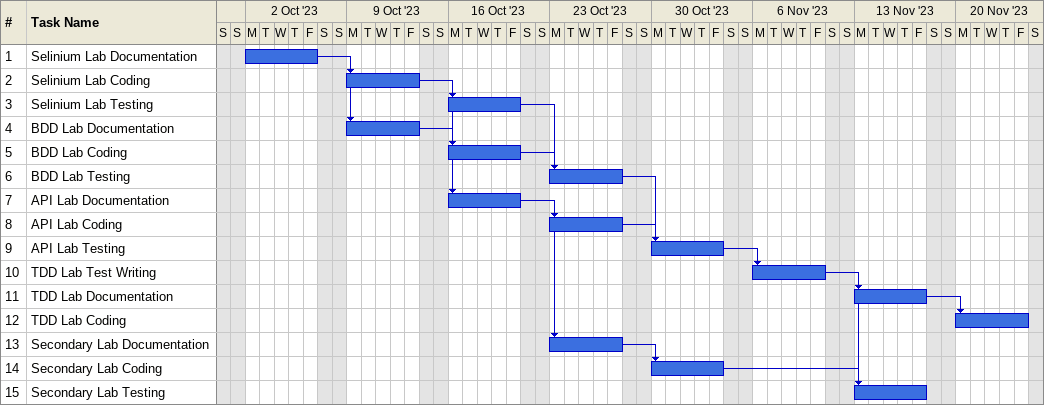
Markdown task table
| ID | Task | Start | Finish | Predecessors |
|---|---|---|---|---|
| 1 | Selinium Lab Documentation | 2023-10-02 | 2023-10-06 |  |
| 2 | Selinium Lab Coding | 2023-10-09 | 2023-10-13 | 1 |
| 3 | Selinium Lab Testing | 2023-10-16 | 2023-10-20 | 2 |
| 4 | BDD Lab Documentation | 2023-10-09 | 2023-10-13 | 1 |
| 5 | BDD Lab Coding | 2023-10-16 | 2023-10-20 | 2, 4 |
| 6 | BDD Lab Testing | 2023-10-23 | 2023-10-27 | 3, 5 |
| 7 | API Lab Documentation | 2023-10-16 | 2023-10-20 | 4 |
| 8 | API Lab Coding | 2023-10-23 | 2023-10-27 | 7 |
| 9 | API Lab Testing | 2023-10-30 | 2023-11-03 | 6, 8 |
| 10 | TDD Lab Test Writing | 2023-11-06 | 2023-11-10 | 9 |
| 11 | TDD Lab Documentation | 2023-11-13 | 2023-11-17 | 10 |
| 12 | TDD Lab Coding | 2023-11-20 | 2023-11-24 | 11 |
| 13 | Secondary Lab Documentation | 2023-10-23 | 2023-10-27 | 7 |
| 14 | Secondary Lab Coding | 2023-10-30 | 2023-11-03 | 13 |
| 15 | Secondary Lab Testing | 2023-11-13 | 2023-11-17 | 10, 14 |
